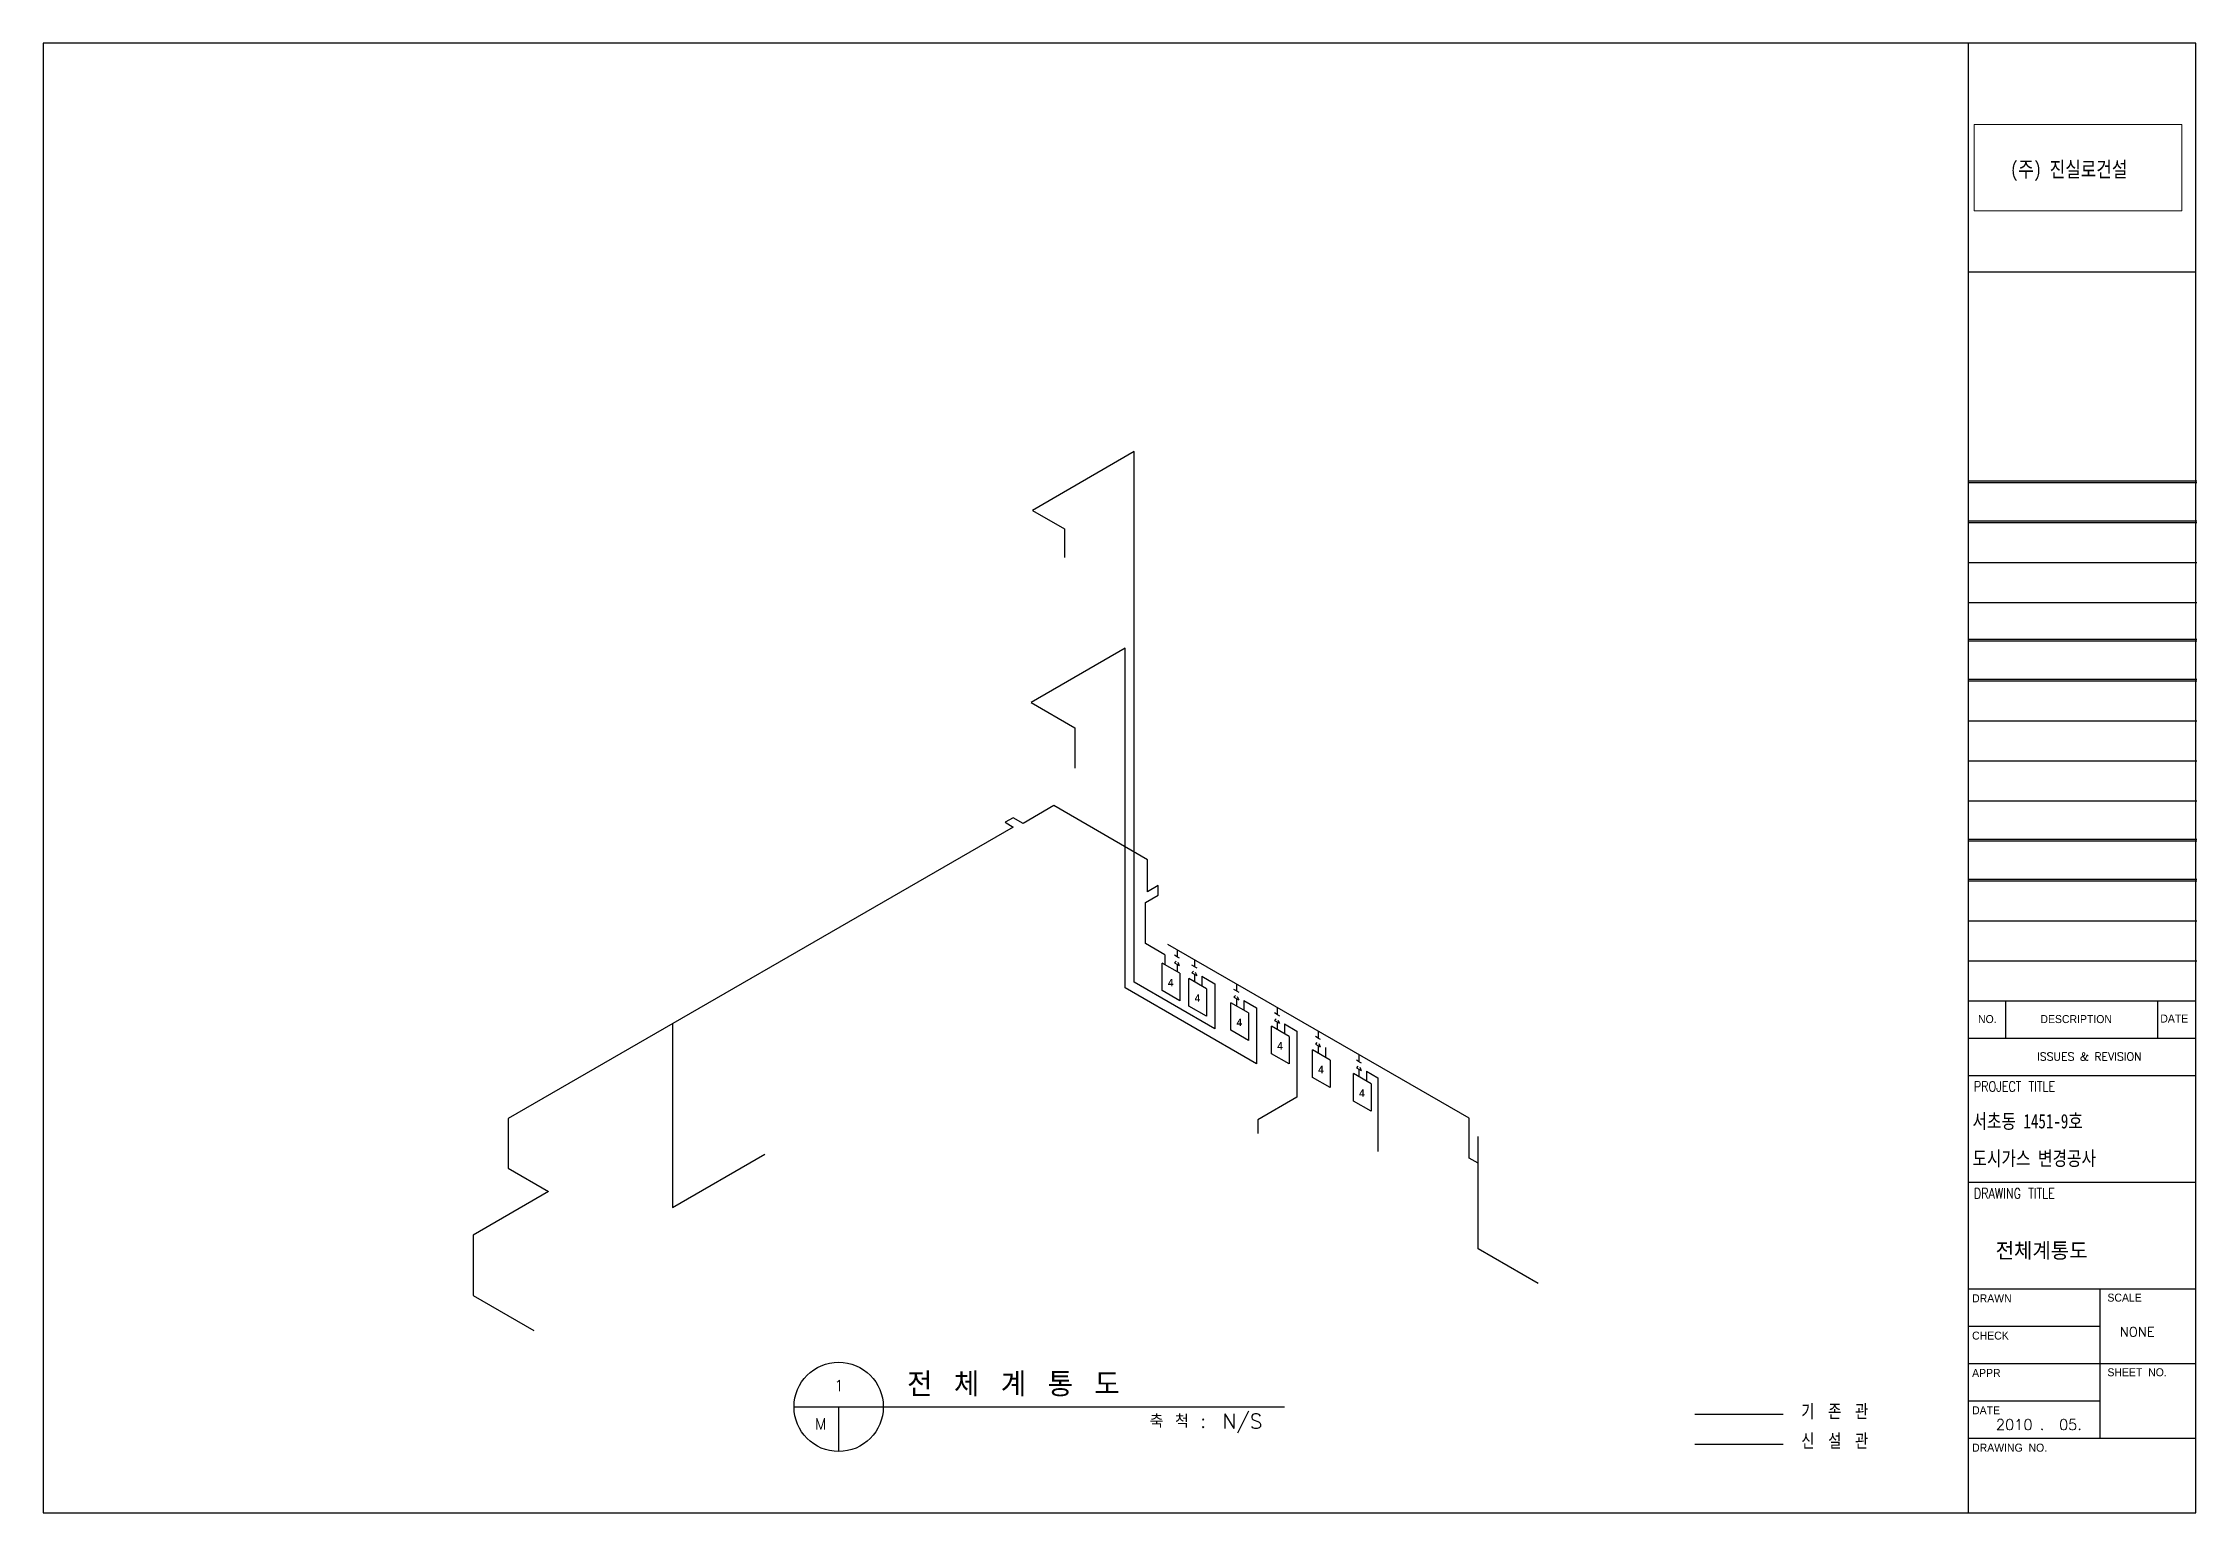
# Model space of a CAD drawing. Header units: millimetres. Extents: x 493970 to 609880, y -185954 to -114132.
# Drawn here: x 523938 to 564415, y -143634 to -116010 of the extents above; entities that cross this region are included whole.
import ezdxf
from ezdxf.enums import TextEntityAlignment as Align

# ---------------------------------------------------------------- set-up
doc = ezdxf.new("R2010")
doc.units = ezdxf.units.MM
doc.header["$LTSCALE"] = 600
for name, color, linetype in [('CEL', 7, 'Continuous'), ('GAS', 1, 'Continuous'), ('GTEXT', 2, 'Continuous'), ('기존관', 3, 'Continuous')]:
    doc.layers.add(name, color=color, linetype=linetype)
doc.styles.add('GHS', font='romans', dxfattribs={"bigfont": 'ghs'})
doc.styles.add('HGTXT', font='romans.shx', dxfattribs={"bigfont": 'whgtxt.shx'})
doc.styles.add('HSH', font='romans.shx', dxfattribs={"bigfont": 'ghs.shx'})
doc.styles.add('HTXTW', font='txt', dxfattribs={"bigfont": 'htxtw'})
doc.styles.add('ROMANS', font='Dotum.ttf', dxfattribs={"height": 250})
doc.styles.get("Standard").update_dxf_attribs({"font": 'txt.shx', "bigfont": 'whgtxt.shx'})
doc.styles.add('STYLE1', font='GungsuhChe.ttf')
doc.styles.add('굴림', font='', dxfattribs={"bigfont": '굴림'})
doc.styles.get('굴림').set_extended_font_data('Gulim', bold=True)

msp = doc.modelspace()

# ---------------------------------------------------------------- linework, layer by layer
for p, q in [((560114, -133258), (564415, -133258)), ((560114, -134010), (564393, -134010)), ((560114, -134010), (564393, -134010)), ((560815, -134010), (560815, -134711)), ((563677, -134010), (563677, -134711)), ((560114, -134711), (564393, -134711)), ((560114, -135413), (564393, -135413))]:
    msp.add_line(p, q)
at = {"lineweight": 9}
msp.add_lwpolyline([(560227, -117543), (564132, -117543), (564132, -119160), (560227, -119160)], close=True, dxfattribs=at)
at = {"layer": 'CEL'}
for p, q in [((564393, -116010), (523938, -116010)), ((523938, -116010), (523938, -143634)), ((560114, -116010), (560114, -143634)), ((564393, -143634), (564393, -116010)), ((560114, -120307), (564393, -120307)), ((560114, -124236), (564415, -124236)), ((560114, -124270), (564415, -124270)), ((560114, -124988), (564415, -124988)), ((560114, -125022), (564415, -125022)), ((560114, -125773), (564415, -125773)), ((560114, -126525), (564415, -126525)), ((560114, -127210), (564415, -127210)), ((560114, -127244), (564415, -127244)), ((560114, -127965), (564415, -127965)), ((560114, -127995), (564415, -127995)), ((560114, -128747), (564415, -128747)), ((560114, -129499), (564415, -129499)), ((560114, -130251), (564415, -130251)), ((560114, -130972), (564415, -130972)), ((560114, -131003), (564415, -131003)), ((560114, -131724), (564415, -131724)), ((560114, -131754), (564415, -131754)), ((560114, -132506), (564415, -132506)), ((560114, -137418), (564393, -137418)), ((560114, -139423), (564393, -139423)), ((562597, -142231), (562597, -139423)), ((560114, -140125), (562597, -140125)), ((560114, -140827), (564393, -140827)), ((560114, -141529), (562597, -141529)), ((560114, -142231), (564393, -142231)), ((523938, -143634), (564393, -143634))]:
    msp.add_line(p, q, dxfattribs=at)
at = {"layer": 'GAS'}
for p, q in [((544445, -123688), (542533, -124792)), ((544445, -133660), (544445, -123688)), ((542533, -124792), (543131, -125138)), ((543131, -125138), (543131, -125678)), ((544273, -127384), (542504, -128406)), ((544272, -127442), (544273, -127384)), ((544273, -133766), (544273, -127384)), ((542504, -128406), (543325, -128879)), ((543325, -128879), (543325, -129639)), ((542168, -130568), (542017, -130655)), ((542017, -130655), (542170, -130743)), ((542354, -130675), (542168, -130568)), ((542935, -130340), (542354, -130675)), ((544695, -131357), (542935, -130340)), ((542170, -130743), (532676, -136224)), ((544695, -131959), (544695, -131357)), ((544896, -131843), (544695, -131959)), ((544896, -132022), (544896, -131843)), ((544653, -132162), (544896, -132022)), ((544653, -132933), (544653, -132162)), ((545020, -133145), (544653, -132933)), ((545020, -133145), (545020, -133330)), ((550736, -136217), (545076, -132949)), ((545249, -133049), (545249, -133179)), ((545249, -133323), (545249, -133462)), ((545576, -133238), (545576, -133368)), ((545576, -133512), (545576, -133651)), ((545717, -133548), (545717, -133733)), ((545717, -133548), (545960, -133688)), ((546744, -135193), (544273, -133766)), ((545960, -134535), (544445, -133660)), ((545960, -133688), (545960, -134535)), ((546364, -133693), (546364, -133823)), ((546364, -133967), (546364, -134106)), ((546506, -134003), (546506, -134188)), ((546506, -134003), (546744, -134141)), ((546744, -134141), (546744, -135193)), ((547128, -134134), (547128, -134264)), ((535769, -134438), (535769, -137892)), ((547128, -134408), (547128, -134547)), ((547270, -134444), (547270, -134629)), ((547270, -134444), (547502, -134578)), ((547502, -134578), (547502, -135821)), ((547898, -134578), (547898, -134708)), ((547898, -134852), (547898, -134991)), ((548039, -134888), (548039, -135073)), ((548667, -135022), (548667, -135152)), ((548667, -135296), (548667, -135436)), ((548808, -135332), (548808, -135517)), ((548808, -135332), (549021, -135455)), ((549021, -135455), (549021, -136840)), ((547502, -135821), (546766, -136246)), ((532676, -136224), (532676, -137154)), ((546766, -136246), (546766, -136501)), ((550736, -136965), (550736, -136217)), ((550907, -138670), (550907, -136557)), ((532676, -137154), (533439, -137594)), ((535769, -137892), (537502, -136891)), ((550907, -137064), (550736, -136965)), ((533439, -137594), (532019, -138414)), ((532019, -138414), (532019, -139547)), ((552038, -139324), (550907, -138670)), ((532019, -139547), (533159, -140205)), ((554979, -142345), (556640, -142345))]:
    msp.add_line(p, q, dxfattribs=at)
at = {"layer": 'GTEXT'}
for p, q in [((545253, -133182), (545201, -133151)), ((545301, -133492), (544970, -133301)), ((544970, -133818), (544970, -133301)), ((545229, -133266), (545201, -133295)), ((545201, -133295), (545291, -133347)), ((545253, -133182), (545291, -133204)), ((545263, -133286), (545291, -133347)), ((545301, -133492), (545301, -133661)), ((545580, -133370), (545528, -133340)), ((545556, -133455), (545528, -133484)), ((545528, -133484), (545618, -133536)), ((545580, -133370), (545618, -133392)), ((545590, -133474), (545618, -133536)), ((545301, -134009), (544970, -133818)), ((545301, -133614), (545301, -134009)), ((545803, -133782), (545472, -133591)), ((545472, -134108), (545472, -133591)), ((545803, -133782), (545803, -133951)), ((545803, -133904), (545803, -134299)), ((546368, -133825), (546316, -133795)), ((546345, -133910), (546316, -133939)), ((546316, -133939), (546407, -133991)), ((546368, -133825), (546407, -133847)), ((546378, -133930), (546407, -133991)), ((545803, -134299), (545472, -134108)), ((546591, -134237), (546260, -134046)), ((546260, -134563), (546260, -134046)), ((546591, -134237), (546591, -134406)), ((546591, -134359), (546591, -134754)), ((547133, -134267), (547080, -134236)), ((547109, -134351), (547080, -134380)), ((547080, -134380), (547171, -134432)), ((547133, -134267), (547171, -134289)), ((547142, -134371), (547171, -134432)), ((546591, -134754), (546260, -134563)), ((547355, -134678), (547025, -134487)), ((547025, -135005), (547025, -134487)), ((547355, -134678), (547355, -134847)), ((547902, -134711), (547849, -134680)), ((547902, -134711), (547940, -134733)), ((547355, -135196), (547025, -135005)), ((547355, -134801), (547355, -135196)), ((548125, -135122), (547794, -134931)), ((547794, -135449), (547794, -134931)), ((547878, -134795), (547849, -134824)), ((547849, -134824), (547940, -134877)), ((547911, -134815), (547940, -134877)), ((548125, -135122), (548125, -135291)), ((548671, -135155), (548618, -135124)), ((548671, -135155), (548709, -135177)), ((548125, -135640), (547794, -135449)), ((548125, -135245), (548125, -135640)), ((548894, -135567), (548563, -135376)), ((548563, -135893), (548563, -135376)), ((548647, -135239), (548618, -135268)), ((548618, -135268), (548709, -135321)), ((548681, -135259), (548709, -135321)), ((548894, -135567), (548894, -135735)), ((548894, -136084), (548563, -135893)), ((548894, -135689), (548894, -136084)), ((538050, -141641), (547265, -141641)), ((538889, -141641), (538889, -142480))]:
    msp.add_line(p, q, dxfattribs=at)
msp.add_circle((538889, -141641), 839, dxfattribs=at)
at = {"layer": '기존관'}
msp.add_line((554979, -141777), (556640, -141777), dxfattribs=at)

# ---------------------------------------------------------------- texts
at = {"style": 'STYLE1', "width": 0.8}
msp.add_text('(주) 진실로건설', height=290.7, dxfattribs=at).set_placement((560906, -118527))
for s, height, style, p in [('NO.', 150.4, 'ROMANS', (560301, -134428)), ('DESCRIPTION', 150.38, 'ROMANS', (561474, -134428)), ('DATE', 150.4, 'ROMANS', (563727, -134418)), ('ISSUES & REVISION', 150.38, 'GHS', (561410, -135133))]:
    msp.add_text(s, height=height, dxfattribs=dict(style=style)).set_placement(p)
at = {"width": 0.8}
for s, p in [('PROJECT TITLE', (560224, -135715)), ('DRAWING TITLE', (560224, -137725))]:
    msp.add_text(s, height=191.15, dxfattribs=at).set_placement(p)
at = {"layer": 'CEL', "style": 'ROMANS'}
for s, height, p in [('DRAWN', 150.4, (560190, -139676)), ('SCALE', 150.4, (562733, -139663)), ('CHECK', 150.4, (560190, -140377)), ('APPR', 150.4, (560190, -141079)), ('SHEET  NO.', 150.4, (562733, -141066)), ('DATE', 150.4, (560190, -141781)), ('DRAWING  NO.', 150.38, (560190, -142483))]:
    msp.add_text(s, height=height, dxfattribs=at).set_placement(p)
at = {"layer": 'GTEXT', "ltscale": 0.2, "style": '굴림'}
for p in [(545129, -133669), (545631, -133959), (546419, -134415), (547184, -134856), (547953, -135300), (548722, -135744)]:
    msp.add_text('4', height=139, dxfattribs=at).set_placement(p, align=Align.MIDDLE)
at = {"layer": 'GTEXT', "style": 'STYLE1', "width": 0.8}
for s, height, p in [('서초동 1451-9호', 271.79, (560196, -136408)), ('도시가스 변경공사', 271.8, (560196, -137107))]:
    msp.add_text(s, height=height, dxfattribs=at).set_placement(p)
at = {"layer": 'GTEXT', "lineweight": 13, "style": 'HGTXT'}
msp.add_text('전체계통도', height=326.7, dxfattribs=at).set_placement((560632, -138878))
at = {"layer": 'GTEXT'}
for s, height, style, p in [('NONE', 180.5, 'GHS', (562964, -140321)), ('1', 210, 'HSH', (538805, -141347)), (' M', 209.9, 'HSH', (538301, -142064)), ('N/S', 272.8, 'HSH', (546102, -142047))]:
    msp.add_text(s, height=height, dxfattribs=dict(at, style=style)).set_placement(p)
for s, height, p in [('전 체 계 통 도', 451.5, (540175, -141446)), ('축 척 :', 243.9, (544735, -142032))]:
    msp.add_text(s, height=height, dxfattribs=at).set_placement(p)
at = {"layer": 'GTEXT', "ltscale": 0.2, "style": 'HTXTW'}
for s, p in [('기 존 관', (556979, -141877)), ('신 설 관', (556979, -142432))]:
    msp.add_text(s, height=285.8, dxfattribs=at).set_placement(p)
at = {"layer": 'GTEXT', "style": 'GHS'}
msp.add_text('2010 .  05. ', height=200.51, dxfattribs=at).set_placement((561514, -141975), align=Align.MIDDLE_CENTER)

doc.saveas('drawing.dxf')
